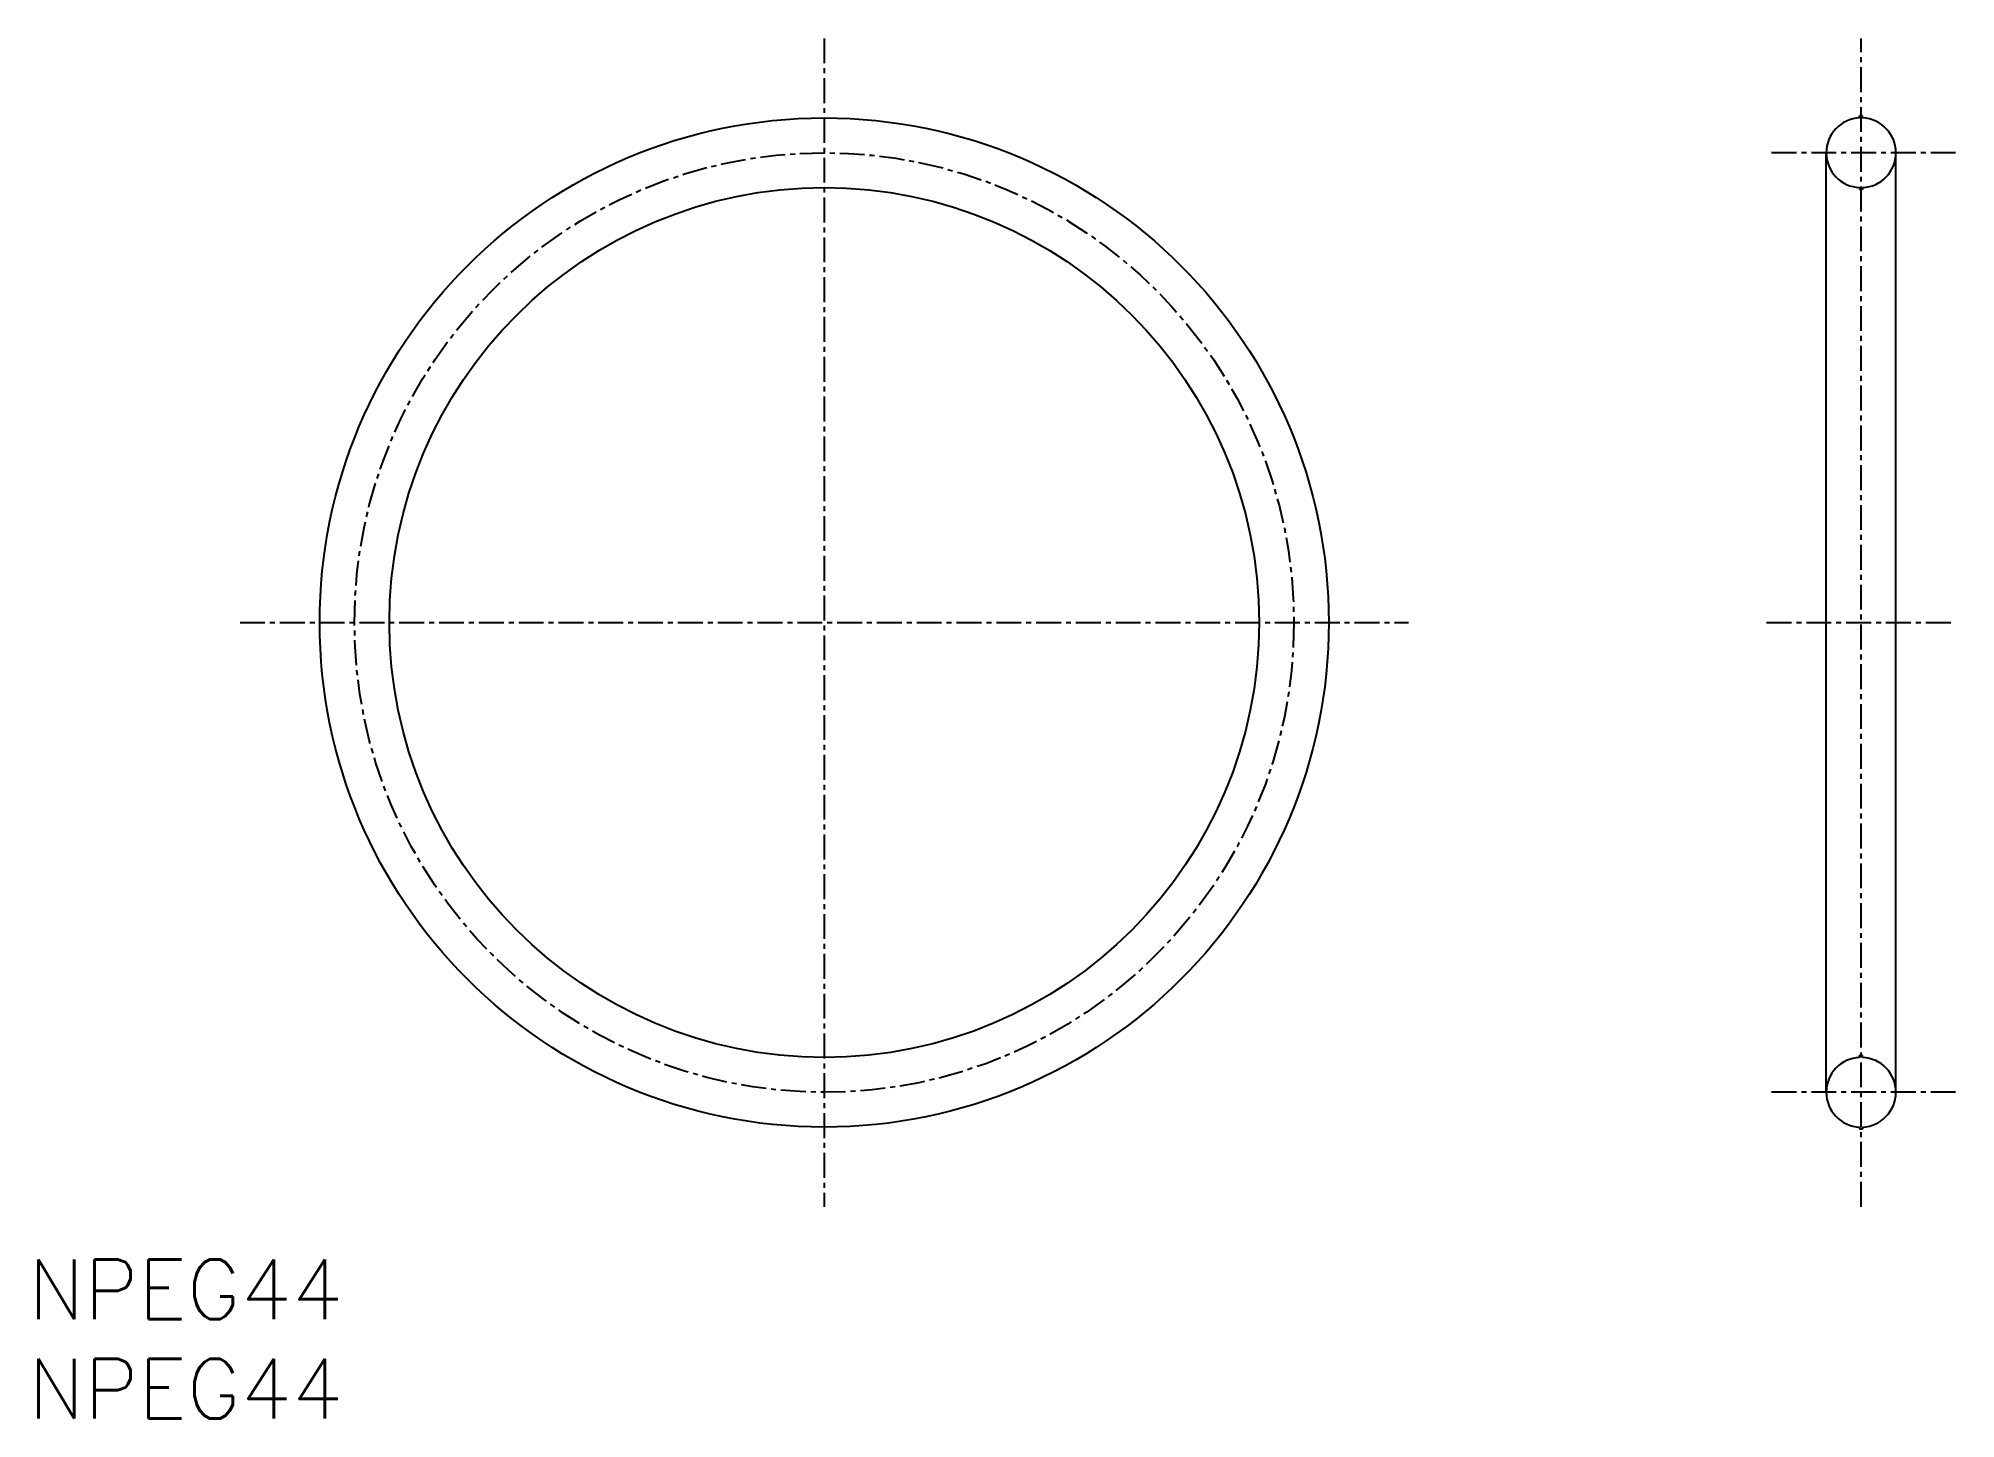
# Model space of a CAD drawing. Extents: x 0.5 to 96.9, y 0 to 69.3.
import ezdxf

# ---------------------------------------------------------------- set-up
doc = ezdxf.new("R2010")
doc.units = 0
doc.linetypes.add('CENTER', pattern=[2, 1.25, -0.25, 0.25, -0.25])
doc.layers.get('0').update_dxf_attribs({"linetype": 'CONTINUOUS'})
doc.layers.add('CENTER', color=1, linetype='CENTER')
doc.styles.get("Standard").update_dxf_attribs({"font": 'txt.shx'})

# ---------------------------------------------------------------- blocks, each defined once
blk = doc.blocks.new('*U2')
at = {"color": 7, "linetype": 'CONTINUOUS'}
blk.add_text('NPEG44', height=3, dxfattribs=at).set_placement((0, 0))
blk = doc.blocks.new('*U3')
at = {"color": 7, "linetype": 'CONTINUOUS'}
blk.add_text('NPEG44', height=3, dxfattribs=at).set_placement((0, 5))

msp = doc.modelspace()

# ---------------------------------------------------------------- linework, layer by layer
at = {"color": 7, "linetype": 'CONTINUOUS'}
for p, q in [((92.175, 65.45), (92.025, 65.45)), ((92.025, 65.348), (92.025, 65.45)), ((92.175, 65.348), (92.175, 65.45)), ((90.35, 16.4), (90.35, 63.6)), ((93.85, 16.4), (93.85, 63.6)), ((92.025, 61.852), (92.025, 61.75)), ((92.175, 61.75), (92.025, 61.75)), ((92.175, 61.852), (92.175, 61.75)), ((92.025, 18.148), (92.025, 18.25)), ((92.175, 18.25), (92.025, 18.25)), ((92.175, 18.148), (92.175, 18.25)), ((92.025, 14.652), (92.025, 14.55)), ((92.175, 14.55), (92.025, 14.55)), ((92.175, 14.652), (92.175, 14.55))]:
    msp.add_line(p, q, dxfattribs=at)
for radius in [25.35, 21.85]:
    msp.add_circle((40, 40), radius, dxfattribs=at)
for centre, start, end in [((92.1, 63.6), 92.45629, 267.54371), ((92.1, 63.6), 272.45629, 87.54371), ((92.1, 16.4), 92.45629, 267.54371), ((92.1, 16.4), 272.45629, 87.54371)]:
    msp.add_arc(centre, 1.75, start, end, dxfattribs=at)
at = {"layer": 'CENTER', "color": 1, "linetype": 'CENTER'}
for p, q in [((40, 69.35), (40, 10.65)), ((92.1, 10.65), (92.1, 69.35)), ((96.85, 63.6), (87.35, 63.6)), ((10.65, 40), (69.35, 40)), ((87.35, 40), (96.85, 40)), ((96.85, 16.4), (87.35, 16.4))]:
    msp.add_line(p, q, dxfattribs=at)
msp.add_circle((40, 40), 23.6, dxfattribs=at)

# ---------------------------------------------------------------- block references
at = {"color": 7, "linetype": 'CONTINUOUS'}
for name in ['*U3', '*U2']:
    msp.add_blockref(name, (0, 0), dxfattribs=at)

doc.saveas('drawing.dxf')
